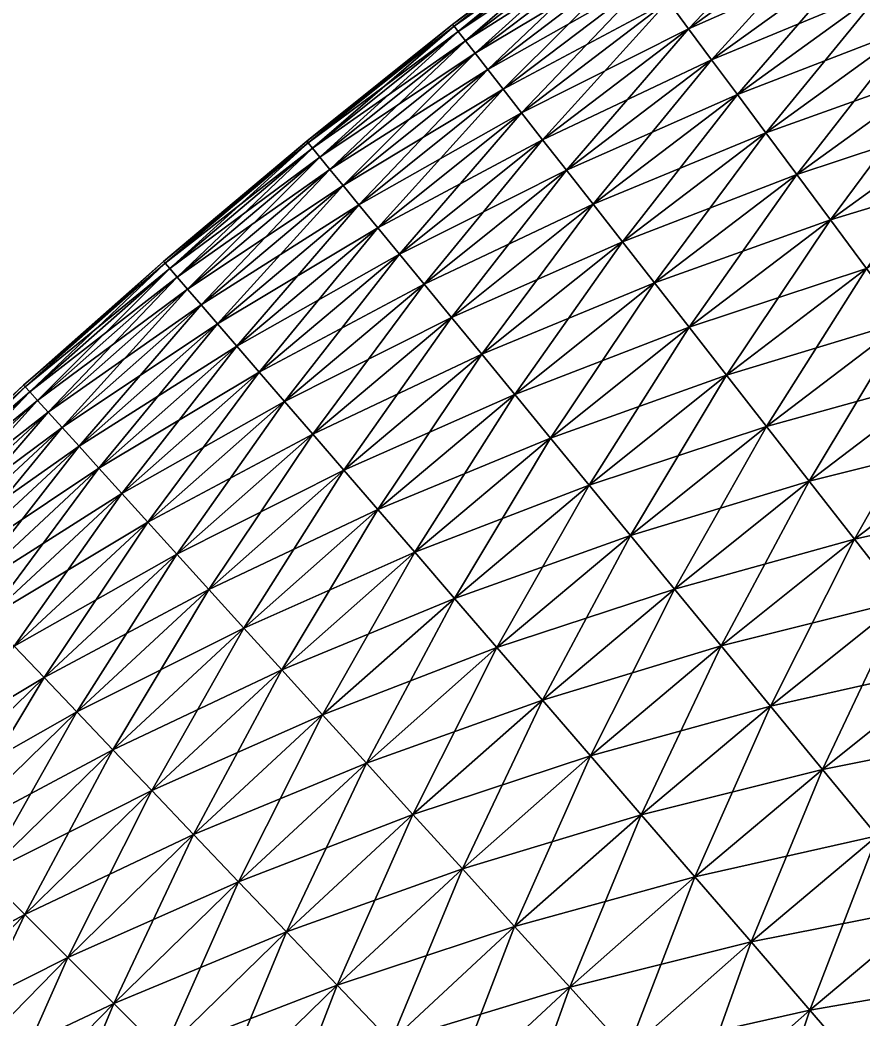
# Model space of a CAD drawing. Extents: x -1 to 0.97, y -0.99 to 0.99.
# Drawn here: x -0.6761 to -0.5668, y 0.6483 to 0.7779 of the extents above; entities that cross this region are included whole.
import ezdxf

# ---------------------------------------------------------------- set-up
doc = ezdxf.new("R2010")
doc.units = 0

msp = doc.modelspace()

# ---------------------------------------------------------------- linework, layer by layer
for points in [[(-0.58943, 0.77676, -0.19384), (-0.59207, 0.78032, -0.16987), (-0.57272, 0.79431, -0.16987)], [(-0.58943, 0.77676, -0.19384), (-0.57272, 0.79431, -0.16987), (-0.57017, 0.79068, -0.19384)], [(-0.62001, 0.77732, 0), (-0.60055, 0.79176, 0.02438), (-0.60073, 0.79199, 0)], [(-0.61983, 0.77709, -0.02438), (-0.62001, 0.77732, 0), (-0.60073, 0.79199, 0)], [(-0.62001, 0.77732, 0), (-0.61983, 0.77709, 0.02438), (-0.60055, 0.79176, 0.02438)], [(-0.61983, 0.77709, -0.02438), (-0.60073, 0.79199, 0), (-0.60055, 0.79176, -0.02438)], [(-0.61983, 0.77709, 0.02438), (-0.60002, 0.79104, 0.04875), (-0.60055, 0.79176, 0.02438)], [(-0.61928, 0.77638, -0.04875), (-0.61983, 0.77709, -0.02438), (-0.60055, 0.79176, -0.02438)], [(-0.61928, 0.77638, -0.04875), (-0.60055, 0.79176, -0.02438), (-0.60002, 0.79104, -0.04875)], [(-0.61983, 0.77709, 0.02438), (-0.61928, 0.77638, 0.04875), (-0.60002, 0.79104, 0.04875)], [(-0.61928, 0.77638, 0.04875), (-0.59913, 0.78984, 0.07309), (-0.60002, 0.79104, 0.04875)], [(-0.61836, 0.77521, -0.07309), (-0.61928, 0.77638, -0.04875), (-0.60002, 0.79104, -0.04875)], [(-0.61836, 0.77521, -0.07309), (-0.60002, 0.79104, -0.04875), (-0.59913, 0.78984, -0.07309)], [(-0.59207, 0.78032, 0.16987), (-0.58943, 0.77676, 0.19384), (-0.57017, 0.79068, 0.19384)], [(-0.58644, 0.77273, -0.2177), (-0.58943, 0.77676, -0.19384), (-0.57017, 0.79068, -0.19384)], [(-0.58943, 0.77676, 0.19384), (-0.56728, 0.78658, 0.2177), (-0.57017, 0.79068, 0.19384)], [(-0.58644, 0.77273, -0.2177), (-0.57017, 0.79068, -0.19384), (-0.56728, 0.78658, -0.2177)], [(-0.61928, 0.77638, 0.04875), (-0.61836, 0.77521, 0.07309), (-0.59913, 0.78984, 0.07309)], [(-0.61836, 0.77521, 0.07309), (-0.59789, 0.78817, 0.09739), (-0.59913, 0.78984, 0.07309)], [(-0.61708, 0.77357, -0.09739), (-0.61836, 0.77521, -0.07309), (-0.59913, 0.78984, -0.07309)], [(-0.61708, 0.77357, -0.09739), (-0.59913, 0.78984, -0.07309), (-0.59789, 0.78817, -0.09739)], [(-0.61836, 0.77521, 0.07309), (-0.61708, 0.77357, 0.09739), (-0.59789, 0.78817, 0.09739)], [(-0.61708, 0.77357, 0.09739), (-0.5963, 0.78603, 0.12163), (-0.59789, 0.78817, 0.09739)], [(-0.61544, 0.77147, -0.12163), (-0.61708, 0.77357, -0.09739), (-0.59789, 0.78817, -0.09739)], [(-0.61544, 0.77147, -0.12163), (-0.59789, 0.78817, -0.09739), (-0.5963, 0.78603, -0.12163)], [(-0.58943, 0.77676, 0.19384), (-0.58644, 0.77273, 0.2177), (-0.56728, 0.78658, 0.2177)], [(-0.5831, 0.76823, -0.24142), (-0.58644, 0.77273, -0.2177), (-0.56728, 0.78658, -0.2177)], [(-0.58644, 0.77273, 0.2177), (-0.56406, 0.782, 0.24142), (-0.56728, 0.78658, 0.2177)], [(-0.5831, 0.76823, -0.24142), (-0.56728, 0.78658, -0.2177), (-0.56406, 0.782, -0.24142)], [(-0.61708, 0.77357, 0.09739), (-0.61544, 0.77147, 0.12163), (-0.5963, 0.78603, 0.12163)], [(-0.61544, 0.77147, 0.12163), (-0.59436, 0.78341, 0.14579), (-0.5963, 0.78603, 0.12163)], [(-0.61344, 0.7689, -0.14579), (-0.61544, 0.77147, -0.12163), (-0.5963, 0.78603, -0.12163)], [(-0.61344, 0.7689, -0.14579), (-0.5963, 0.78603, -0.12163), (-0.59436, 0.78341, -0.14579)], [(-0.61544, 0.77147, 0.12163), (-0.61344, 0.7689, 0.14579), (-0.59436, 0.78341, 0.14579)], [(-0.61344, 0.7689, 0.14579), (-0.59207, 0.78032, 0.16987), (-0.59436, 0.78341, 0.14579)], [(-0.61107, 0.76586, -0.16987), (-0.61344, 0.7689, -0.14579), (-0.59436, 0.78341, -0.14579)], [(-0.61107, 0.76586, -0.16987), (-0.59436, 0.78341, -0.14579), (-0.59207, 0.78032, -0.16987)], [(-0.58644, 0.77273, 0.2177), (-0.5831, 0.76823, 0.24142), (-0.56406, 0.782, 0.24142)], [(-0.57942, 0.76327, -0.265), (-0.5831, 0.76823, -0.24142), (-0.56406, 0.782, -0.24142)], [(-0.5831, 0.76823, 0.24142), (-0.5605, 0.77695, 0.265), (-0.56406, 0.782, 0.24142)], [(-0.57942, 0.76327, -0.265), (-0.56406, 0.782, -0.24142), (-0.5605, 0.77695, -0.265)], [(-0.61344, 0.7689, 0.14579), (-0.61107, 0.76586, 0.16987), (-0.59207, 0.78032, 0.16987)], [(-0.61107, 0.76586, 0.16987), (-0.58943, 0.77676, 0.19384), (-0.59207, 0.78032, 0.16987)], [(-0.60834, 0.76237, -0.19384), (-0.61107, 0.76586, -0.16987), (-0.59207, 0.78032, -0.16987)], [(-0.60834, 0.76237, -0.19384), (-0.59207, 0.78032, -0.16987), (-0.58943, 0.77676, -0.19384)], [(-0.63893, 0.76218, 0), (-0.61983, 0.77709, 0.02438), (-0.62001, 0.77732, 0)], [(-0.63874, 0.76195, -0.02438), (-0.63893, 0.76218, 0), (-0.62001, 0.77732, 0)], [(-0.63893, 0.76218, 0), (-0.63874, 0.76195, 0.02438), (-0.61983, 0.77709, 0.02438)], [(-0.63874, 0.76195, -0.02438), (-0.62001, 0.77732, 0), (-0.61983, 0.77709, -0.02438)], [(-0.63874, 0.76195, 0.02438), (-0.61928, 0.77638, 0.04875), (-0.61983, 0.77709, 0.02438)], [(-0.63817, 0.76126, -0.04875), (-0.63874, 0.76195, -0.02438), (-0.61983, 0.77709, -0.02438)], [(-0.63874, 0.76195, 0.02438), (-0.63817, 0.76126, 0.04875), (-0.61928, 0.77638, 0.04875)], [(-0.63817, 0.76126, -0.04875), (-0.61983, 0.77709, -0.02438), (-0.61928, 0.77638, -0.04875)], [(-0.63817, 0.76126, 0.04875), (-0.61836, 0.77521, 0.07309), (-0.61928, 0.77638, 0.04875)], [(-0.63723, 0.76011, -0.07309), (-0.63817, 0.76126, -0.04875), (-0.61928, 0.77638, -0.04875)], [(-0.63723, 0.76011, -0.07309), (-0.61928, 0.77638, -0.04875), (-0.61836, 0.77521, -0.07309)], [(-0.61107, 0.76586, 0.16987), (-0.60834, 0.76237, 0.19384), (-0.58943, 0.77676, 0.19384)], [(-0.60525, 0.75841, -0.2177), (-0.60834, 0.76237, -0.19384), (-0.58943, 0.77676, -0.19384)], [(-0.60834, 0.76237, 0.19384), (-0.58644, 0.77273, 0.2177), (-0.58943, 0.77676, 0.19384)], [(-0.60525, 0.75841, -0.2177), (-0.58943, 0.77676, -0.19384), (-0.58644, 0.77273, -0.2177)], [(-0.5831, 0.76823, 0.24142), (-0.57942, 0.76327, 0.265), (-0.5605, 0.77695, 0.265)], [(-0.5754, 0.75785, -0.28842), (-0.57942, 0.76327, -0.265), (-0.5605, 0.77695, -0.265)], [(-0.57942, 0.76327, 0.265), (-0.55661, 0.77143, 0.28842), (-0.5605, 0.77695, 0.265)], [(-0.5754, 0.75785, -0.28842), (-0.5605, 0.77695, -0.265), (-0.55661, 0.77143, -0.28842)], [(-0.63817, 0.76126, 0.04875), (-0.63723, 0.76011, 0.07309), (-0.61836, 0.77521, 0.07309)], [(-0.63723, 0.76011, 0.07309), (-0.61708, 0.77357, 0.09739), (-0.61836, 0.77521, 0.07309)], [(-0.63591, 0.7585, -0.09739), (-0.63723, 0.76011, -0.07309), (-0.61836, 0.77521, -0.07309)], [(-0.63591, 0.7585, -0.09739), (-0.61836, 0.77521, -0.07309), (-0.61708, 0.77357, -0.09739)], [(-0.63723, 0.76011, 0.07309), (-0.63591, 0.7585, 0.09739), (-0.61708, 0.77357, 0.09739)], [(-0.63591, 0.7585, 0.09739), (-0.61544, 0.77147, 0.12163), (-0.61708, 0.77357, 0.09739)], [(-0.63422, 0.75644, -0.12163), (-0.63591, 0.7585, -0.09739), (-0.61708, 0.77357, -0.09739)], [(-0.63422, 0.75644, -0.12163), (-0.61708, 0.77357, -0.09739), (-0.61544, 0.77147, -0.12163)], [(-0.60834, 0.76237, 0.19384), (-0.60525, 0.75841, 0.2177), (-0.58644, 0.77273, 0.2177)], [(-0.60181, 0.754, -0.24142), (-0.60525, 0.75841, -0.2177), (-0.58644, 0.77273, -0.2177)], [(-0.60525, 0.75841, 0.2177), (-0.5831, 0.76823, 0.24142), (-0.58644, 0.77273, 0.2177)], [(-0.60181, 0.754, -0.24142), (-0.58644, 0.77273, -0.2177), (-0.5831, 0.76823, -0.24142)], [(-0.63591, 0.7585, 0.09739), (-0.63422, 0.75644, 0.12163), (-0.61544, 0.77147, 0.12163)], [(-0.63422, 0.75644, 0.12163), (-0.61344, 0.7689, 0.14579), (-0.61544, 0.77147, 0.12163)], [(-0.63215, 0.75392, -0.14579), (-0.63422, 0.75644, -0.12163), (-0.61544, 0.77147, -0.12163)], [(-0.63215, 0.75392, -0.14579), (-0.61544, 0.77147, -0.12163), (-0.61344, 0.7689, -0.14579)], [(-0.57942, 0.76327, 0.265), (-0.5754, 0.75785, 0.28842), (-0.55661, 0.77143, 0.28842)], [(-0.57104, 0.75197, -0.31167), (-0.5754, 0.75785, -0.28842), (-0.55661, 0.77143, -0.28842)], [(-0.5754, 0.75785, 0.28842), (-0.5524, 0.76545, 0.31167), (-0.55661, 0.77143, 0.28842)], [(-0.57104, 0.75197, -0.31167), (-0.55661, 0.77143, -0.28842), (-0.5524, 0.76545, -0.31167)], [(-0.63422, 0.75644, 0.12163), (-0.63215, 0.75392, 0.14579), (-0.61344, 0.7689, 0.14579)], [(-0.63215, 0.75392, 0.14579), (-0.61107, 0.76586, 0.16987), (-0.61344, 0.7689, 0.14579)], [(-0.62971, 0.75095, -0.16987), (-0.63215, 0.75392, -0.14579), (-0.61344, 0.7689, -0.14579)], [(-0.62971, 0.75095, -0.16987), (-0.61344, 0.7689, -0.14579), (-0.61107, 0.76586, -0.16987)], [(-0.60525, 0.75841, 0.2177), (-0.60181, 0.754, 0.24142), (-0.5831, 0.76823, 0.24142)], [(-0.59801, 0.74913, -0.265), (-0.60181, 0.754, -0.24142), (-0.5831, 0.76823, -0.24142)], [(-0.60181, 0.754, 0.24142), (-0.57942, 0.76327, 0.265), (-0.5831, 0.76823, 0.24142)], [(-0.59801, 0.74913, -0.265), (-0.5831, 0.76823, -0.24142), (-0.57942, 0.76327, -0.265)], [(-0.63215, 0.75392, 0.14579), (-0.62971, 0.75095, 0.16987), (-0.61107, 0.76586, 0.16987)], [(-0.62971, 0.75095, 0.16987), (-0.60834, 0.76237, 0.19384), (-0.61107, 0.76586, 0.16987)], [(-0.62689, 0.74752, -0.19384), (-0.62971, 0.75095, -0.16987), (-0.61107, 0.76586, -0.16987)], [(-0.62689, 0.74752, -0.19384), (-0.61107, 0.76586, -0.16987), (-0.60834, 0.76237, -0.19384)], [(-0.5754, 0.75785, 0.28842), (-0.57104, 0.75197, 0.31167), (-0.5524, 0.76545, 0.31167)], [(-0.56635, 0.74564, -0.33473), (-0.57104, 0.75197, -0.31167), (-0.5524, 0.76545, -0.31167)], [(-0.57104, 0.75197, 0.31167), (-0.54786, 0.75901, 0.33473), (-0.5524, 0.76545, 0.31167)], [(-0.60181, 0.754, 0.24142), (-0.59801, 0.74913, 0.265), (-0.57942, 0.76327, 0.265)], [(-0.59386, 0.74381, -0.28842), (-0.59801, 0.74913, -0.265), (-0.57942, 0.76327, -0.265)], [(-0.59801, 0.74913, 0.265), (-0.5754, 0.75785, 0.28842), (-0.57942, 0.76327, 0.265)], [(-0.59386, 0.74381, -0.28842), (-0.57942, 0.76327, -0.265), (-0.5754, 0.75785, -0.28842)], [(-0.65747, 0.74658, 0), (-0.63874, 0.76195, 0.02438), (-0.63893, 0.76218, 0)], [(-0.65727, 0.74636, -0.02438), (-0.65747, 0.74658, 0), (-0.63893, 0.76218, 0)], [(-0.65747, 0.74658, 0), (-0.65727, 0.74636, 0.02438), (-0.63874, 0.76195, 0.02438)], [(-0.65727, 0.74636, -0.02438), (-0.63893, 0.76218, 0), (-0.63874, 0.76195, -0.02438)], [(-0.65727, 0.74636, 0.02438), (-0.63817, 0.76126, 0.04875), (-0.63874, 0.76195, 0.02438)], [(-0.65669, 0.74568, -0.04875), (-0.65727, 0.74636, -0.02438), (-0.63874, 0.76195, -0.02438)], [(-0.65669, 0.74568, -0.04875), (-0.63874, 0.76195, -0.02438), (-0.63817, 0.76126, -0.04875)], [(-0.62971, 0.75095, 0.16987), (-0.62689, 0.74752, 0.19384), (-0.60834, 0.76237, 0.19384)], [(-0.62371, 0.74364, -0.2177), (-0.62689, 0.74752, -0.19384), (-0.60834, 0.76237, -0.19384)], [(-0.62689, 0.74752, 0.19384), (-0.60525, 0.75841, 0.2177), (-0.60834, 0.76237, 0.19384)], [(-0.62371, 0.74364, -0.2177), (-0.60834, 0.76237, -0.19384), (-0.60525, 0.75841, -0.2177)], [(-0.65727, 0.74636, 0.02438), (-0.65669, 0.74568, 0.04875), (-0.63817, 0.76126, 0.04875)], [(-0.65669, 0.74568, 0.04875), (-0.63723, 0.76011, 0.07309), (-0.63817, 0.76126, 0.04875)], [(-0.65572, 0.74455, -0.07309), (-0.65669, 0.74568, -0.04875), (-0.63817, 0.76126, -0.04875)], [(-0.65572, 0.74455, -0.07309), (-0.63817, 0.76126, -0.04875), (-0.63723, 0.76011, -0.07309)], [(-0.65669, 0.74568, 0.04875), (-0.65572, 0.74455, 0.07309), (-0.63723, 0.76011, 0.07309)], [(-0.65572, 0.74455, 0.07309), (-0.63591, 0.7585, 0.09739), (-0.63723, 0.76011, 0.07309)], [(-0.65436, 0.74298, -0.09739), (-0.65572, 0.74455, -0.07309), (-0.63723, 0.76011, -0.07309)], [(-0.65436, 0.74298, -0.09739), (-0.63723, 0.76011, -0.07309), (-0.63591, 0.7585, -0.09739)], [(-0.65572, 0.74455, 0.07309), (-0.65436, 0.74298, 0.09739), (-0.63591, 0.7585, 0.09739)], [(-0.65436, 0.74298, 0.09739), (-0.63422, 0.75644, 0.12163), (-0.63591, 0.7585, 0.09739)], [(-0.65262, 0.74096, -0.12163), (-0.65436, 0.74298, -0.09739), (-0.63591, 0.7585, -0.09739)], [(-0.65262, 0.74096, -0.12163), (-0.63591, 0.7585, -0.09739), (-0.63422, 0.75644, -0.12163)], [(-0.62689, 0.74752, 0.19384), (-0.62371, 0.74364, 0.2177), (-0.60525, 0.75841, 0.2177)], [(-0.62016, 0.73931, -0.24142), (-0.62371, 0.74364, -0.2177), (-0.60525, 0.75841, -0.2177)], [(-0.62371, 0.74364, 0.2177), (-0.60181, 0.754, 0.24142), (-0.60525, 0.75841, 0.2177)], [(-0.62016, 0.73931, -0.24142), (-0.60525, 0.75841, -0.2177), (-0.60181, 0.754, -0.24142)], [(-0.57104, 0.75197, 0.31167), (-0.56635, 0.74564, 0.33473), (-0.54786, 0.75901, 0.33473)], [(-0.59801, 0.74913, 0.265), (-0.59386, 0.74381, 0.28842), (-0.5754, 0.75785, 0.28842)], [(-0.58935, 0.73804, -0.31167), (-0.59386, 0.74381, -0.28842), (-0.5754, 0.75785, -0.28842)], [(-0.59386, 0.74381, 0.28842), (-0.57104, 0.75197, 0.31167), (-0.5754, 0.75785, 0.28842)], [(-0.58935, 0.73804, -0.31167), (-0.5754, 0.75785, -0.28842), (-0.57104, 0.75197, -0.31167)], [(-0.65436, 0.74298, 0.09739), (-0.65262, 0.74096, 0.12163), (-0.63422, 0.75644, 0.12163)], [(-0.65262, 0.74096, 0.12163), (-0.63215, 0.75392, 0.14579), (-0.63422, 0.75644, 0.12163)], [(-0.65049, 0.73849, -0.14579), (-0.65262, 0.74096, -0.12163), (-0.63422, 0.75644, -0.12163)], [(-0.65049, 0.73849, -0.14579), (-0.63422, 0.75644, -0.12163), (-0.63215, 0.75392, -0.14579)], [(-0.65262, 0.74096, 0.12163), (-0.65049, 0.73849, 0.14579), (-0.63215, 0.75392, 0.14579)], [(-0.65049, 0.73849, 0.14579), (-0.62971, 0.75095, 0.16987), (-0.63215, 0.75392, 0.14579)], [(-0.64797, 0.73558, -0.16987), (-0.65049, 0.73849, -0.14579), (-0.63215, 0.75392, -0.14579)], [(-0.64797, 0.73558, -0.16987), (-0.63215, 0.75392, -0.14579), (-0.62971, 0.75095, -0.16987)], [(-0.62371, 0.74364, 0.2177), (-0.62016, 0.73931, 0.24142), (-0.60181, 0.754, 0.24142)], [(-0.61624, 0.73454, -0.265), (-0.62016, 0.73931, -0.24142), (-0.60181, 0.754, -0.24142)], [(-0.62016, 0.73931, 0.24142), (-0.59801, 0.74913, 0.265), (-0.60181, 0.754, 0.24142)], [(-0.61624, 0.73454, -0.265), (-0.60181, 0.754, -0.24142), (-0.59801, 0.74913, -0.265)], [(-0.59386, 0.74381, 0.28842), (-0.58935, 0.73804, 0.31167), (-0.57104, 0.75197, 0.31167)], [(-0.5845, 0.73183, -0.33473), (-0.58935, 0.73804, -0.31167), (-0.57104, 0.75197, -0.31167)], [(-0.58935, 0.73804, 0.31167), (-0.56635, 0.74564, 0.33473), (-0.57104, 0.75197, 0.31167)], [(-0.5845, 0.73183, -0.33473), (-0.57104, 0.75197, -0.31167), (-0.56635, 0.74564, -0.33473)], [(-0.65049, 0.73849, 0.14579), (-0.64797, 0.73558, 0.16987), (-0.62971, 0.75095, 0.16987)], [(-0.64797, 0.73558, 0.16987), (-0.62689, 0.74752, 0.19384), (-0.62971, 0.75095, 0.16987)], [(-0.64508, 0.73222, -0.19384), (-0.64797, 0.73558, -0.16987), (-0.62971, 0.75095, -0.16987)], [(-0.64508, 0.73222, -0.19384), (-0.62971, 0.75095, -0.16987), (-0.62689, 0.74752, -0.19384)], [(-0.62016, 0.73931, 0.24142), (-0.61624, 0.73454, 0.265), (-0.59801, 0.74913, 0.265)], [(-0.61196, 0.72932, -0.28842), (-0.61624, 0.73454, -0.265), (-0.59801, 0.74913, -0.265)], [(-0.61624, 0.73454, 0.265), (-0.59386, 0.74381, 0.28842), (-0.59801, 0.74913, 0.265)], [(-0.61196, 0.72932, -0.28842), (-0.59801, 0.74913, -0.265), (-0.59386, 0.74381, -0.28842)], [(-0.67562, 0.73053, 0), (-0.65727, 0.74636, 0.02438), (-0.65747, 0.74658, 0)], [(-0.67542, 0.73031, -0.02438), (-0.67562, 0.73053, 0), (-0.65747, 0.74658, 0)], [(-0.67562, 0.73053, 0), (-0.67542, 0.73031, 0.02438), (-0.65727, 0.74636, 0.02438)], [(-0.67542, 0.73031, -0.02438), (-0.65747, 0.74658, 0), (-0.65727, 0.74636, -0.02438)], [(-0.67542, 0.73031, 0.02438), (-0.65669, 0.74568, 0.04875), (-0.65727, 0.74636, 0.02438)], [(-0.67482, 0.72965, -0.04875), (-0.67542, 0.73031, -0.02438), (-0.65727, 0.74636, -0.02438)], [(-0.67482, 0.72965, -0.04875), (-0.65727, 0.74636, -0.02438), (-0.65669, 0.74568, -0.04875)], [(-0.64797, 0.73558, 0.16987), (-0.64508, 0.73222, 0.19384), (-0.62689, 0.74752, 0.19384)], [(-0.6418, 0.72842, -0.2177), (-0.64508, 0.73222, -0.19384), (-0.62689, 0.74752, -0.19384)], [(-0.64508, 0.73222, 0.19384), (-0.62371, 0.74364, 0.2177), (-0.62689, 0.74752, 0.19384)], [(-0.6418, 0.72842, -0.2177), (-0.62689, 0.74752, -0.19384), (-0.62371, 0.74364, -0.2177)], [(-0.67542, 0.73031, 0.02438), (-0.67482, 0.72965, 0.04875), (-0.65669, 0.74568, 0.04875)], [(-0.67482, 0.72965, 0.04875), (-0.65572, 0.74455, 0.07309), (-0.65669, 0.74568, 0.04875)], [(-0.67382, 0.72855, -0.07309), (-0.67482, 0.72965, -0.04875), (-0.65669, 0.74568, -0.04875)], [(-0.67382, 0.72855, -0.07309), (-0.65669, 0.74568, -0.04875), (-0.65572, 0.74455, -0.07309)], [(-0.58935, 0.73804, 0.31167), (-0.5845, 0.73183, 0.33473), (-0.56635, 0.74564, 0.33473)], [(-0.57931, 0.72517, -0.35759), (-0.5845, 0.73183, -0.33473), (-0.56635, 0.74564, -0.33473)], [(-0.5845, 0.73183, 0.33473), (-0.56132, 0.73886, 0.35759), (-0.56635, 0.74564, 0.33473)], [(-0.57931, 0.72517, -0.35759), (-0.56635, 0.74564, -0.33473), (-0.56132, 0.73886, -0.35759)], [(-0.67482, 0.72965, 0.04875), (-0.67382, 0.72855, 0.07309), (-0.65572, 0.74455, 0.07309)], [(-0.67382, 0.72855, 0.07309), (-0.65436, 0.74298, 0.09739), (-0.65572, 0.74455, 0.07309)], [(-0.67242, 0.72701, -0.09739), (-0.67382, 0.72855, -0.07309), (-0.65572, 0.74455, -0.07309)], [(-0.67242, 0.72701, -0.09739), (-0.65572, 0.74455, -0.07309), (-0.65436, 0.74298, -0.09739)], [(-0.61624, 0.73454, 0.265), (-0.61196, 0.72932, 0.28842), (-0.59386, 0.74381, 0.28842)], [(-0.60732, 0.72366, -0.31167), (-0.61196, 0.72932, -0.28842), (-0.59386, 0.74381, -0.28842)], [(-0.61196, 0.72932, 0.28842), (-0.58935, 0.73804, 0.31167), (-0.59386, 0.74381, 0.28842)], [(-0.60732, 0.72366, -0.31167), (-0.59386, 0.74381, -0.28842), (-0.58935, 0.73804, -0.31167)], [(-0.67382, 0.72855, 0.07309), (-0.67242, 0.72701, 0.09739), (-0.65436, 0.74298, 0.09739)], [(-0.67242, 0.72701, 0.09739), (-0.65262, 0.74096, 0.12163), (-0.65436, 0.74298, 0.09739)], [(-0.67063, 0.72503, -0.12163), (-0.67242, 0.72701, -0.09739), (-0.65436, 0.74298, -0.09739)], [(-0.67063, 0.72503, -0.12163), (-0.65436, 0.74298, -0.09739), (-0.65262, 0.74096, -0.12163)], [(-0.64508, 0.73222, 0.19384), (-0.6418, 0.72842, 0.2177), (-0.62371, 0.74364, 0.2177)], [(-0.63814, 0.72418, -0.24142), (-0.6418, 0.72842, -0.2177), (-0.62371, 0.74364, -0.2177)], [(-0.6418, 0.72842, 0.2177), (-0.62016, 0.73931, 0.24142), (-0.62371, 0.74364, 0.2177)], [(-0.63814, 0.72418, -0.24142), (-0.62371, 0.74364, -0.2177), (-0.62016, 0.73931, -0.24142)], [(-0.67242, 0.72701, 0.09739), (-0.67063, 0.72503, 0.12163), (-0.65262, 0.74096, 0.12163)], [(-0.67063, 0.72503, 0.12163), (-0.65049, 0.73849, 0.14579), (-0.65262, 0.74096, 0.12163)], [(-0.66844, 0.72261, -0.14579), (-0.67063, 0.72503, -0.12163), (-0.65262, 0.74096, -0.12163)], [(-0.66844, 0.72261, -0.14579), (-0.65262, 0.74096, -0.12163), (-0.65049, 0.73849, -0.14579)], [(-0.6418, 0.72842, 0.2177), (-0.63814, 0.72418, 0.24142), (-0.62016, 0.73931, 0.24142)], [(-0.63411, 0.7195, -0.265), (-0.63814, 0.72418, -0.24142), (-0.62016, 0.73931, -0.24142)], [(-0.63814, 0.72418, 0.24142), (-0.61624, 0.73454, 0.265), (-0.62016, 0.73931, 0.24142)], [(-0.63411, 0.7195, -0.265), (-0.62016, 0.73931, -0.24142), (-0.61624, 0.73454, -0.265)], [(-0.5845, 0.73183, 0.33473), (-0.57931, 0.72517, 0.35759), (-0.56132, 0.73886, 0.35759)], [(-0.57378, 0.71808, -0.38023), (-0.57931, 0.72517, -0.35759), (-0.56132, 0.73886, -0.35759)], [(-0.57931, 0.72517, 0.35759), (-0.55596, 0.73164, 0.38023), (-0.56132, 0.73886, 0.35759)], [(-0.57378, 0.71808, -0.38023), (-0.56132, 0.73886, -0.35759), (-0.55596, 0.73164, -0.38023)], [(-0.67063, 0.72503, 0.12163), (-0.66844, 0.72261, 0.14579), (-0.65049, 0.73849, 0.14579)], [(-0.66844, 0.72261, 0.14579), (-0.64797, 0.73558, 0.16987), (-0.65049, 0.73849, 0.14579)], [(-0.66586, 0.71976, -0.16987), (-0.66844, 0.72261, -0.14579), (-0.65049, 0.73849, -0.14579)], [(-0.66586, 0.71976, -0.16987), (-0.65049, 0.73849, -0.14579), (-0.64797, 0.73558, -0.16987)], [(-0.61196, 0.72932, 0.28842), (-0.60732, 0.72366, 0.31167), (-0.58935, 0.73804, 0.31167)], [(-0.60232, 0.71757, -0.33473), (-0.60732, 0.72366, -0.31167), (-0.58935, 0.73804, -0.31167)], [(-0.60732, 0.72366, 0.31167), (-0.5845, 0.73183, 0.33473), (-0.58935, 0.73804, 0.31167)], [(-0.60232, 0.71757, -0.33473), (-0.58935, 0.73804, -0.31167), (-0.5845, 0.73183, -0.33473)], [(-0.66844, 0.72261, 0.14579), (-0.66586, 0.71976, 0.16987), (-0.64797, 0.73558, 0.16987)], [(-0.66586, 0.71976, 0.16987), (-0.64508, 0.73222, 0.19384), (-0.64797, 0.73558, 0.16987)], [(-0.66288, 0.71648, -0.19384), (-0.66586, 0.71976, -0.16987), (-0.64797, 0.73558, -0.16987)], [(-0.66288, 0.71648, -0.19384), (-0.64797, 0.73558, -0.16987), (-0.64508, 0.73222, -0.19384)], [(-0.63814, 0.72418, 0.24142), (-0.63411, 0.7195, 0.265), (-0.61624, 0.73454, 0.265)], [(-0.6297, 0.71439, -0.28842), (-0.63411, 0.7195, -0.265), (-0.61624, 0.73454, -0.265)], [(-0.63411, 0.7195, 0.265), (-0.61196, 0.72932, 0.28842), (-0.61624, 0.73454, 0.265)], [(-0.6297, 0.71439, -0.28842), (-0.61624, 0.73454, -0.265), (-0.61196, 0.72932, -0.28842)], [(-0.66586, 0.71976, 0.16987), (-0.66288, 0.71648, 0.19384), (-0.64508, 0.73222, 0.19384)], [(-0.65951, 0.71276, -0.2177), (-0.66288, 0.71648, -0.19384), (-0.64508, 0.73222, -0.19384)], [(-0.66288, 0.71648, 0.19384), (-0.6418, 0.72842, 0.2177), (-0.64508, 0.73222, 0.19384)], [(-0.65951, 0.71276, -0.2177), (-0.64508, 0.73222, -0.19384), (-0.6418, 0.72842, -0.2177)], [(-0.60732, 0.72366, 0.31167), (-0.60232, 0.71757, 0.33473), (-0.5845, 0.73183, 0.33473)], [(-0.59696, 0.71105, -0.35759), (-0.60232, 0.71757, -0.33473), (-0.5845, 0.73183, -0.33473)], [(-0.60232, 0.71757, 0.33473), (-0.57931, 0.72517, 0.35759), (-0.5845, 0.73183, 0.33473)], [(-0.59696, 0.71105, -0.35759), (-0.5845, 0.73183, -0.33473), (-0.57931, 0.72517, -0.35759)], [(-0.57931, 0.72517, 0.35759), (-0.57378, 0.71808, 0.38023), (-0.55596, 0.73164, 0.38023)], [(-0.5679, 0.71055, -0.40265), (-0.57378, 0.71808, -0.38023), (-0.55596, 0.73164, -0.38023)], [(-0.57378, 0.71808, 0.38023), (-0.55028, 0.72397, 0.40265), (-0.55596, 0.73164, 0.38023)], [(-0.5679, 0.71055, -0.40265), (-0.55596, 0.73164, -0.38023), (-0.55028, 0.72397, -0.40265)], [(-0.69337, 0.71404, 0), (-0.67542, 0.73031, 0.02438), (-0.67562, 0.73053, 0)], [(-0.69317, 0.71383, -0.02438), (-0.69337, 0.71404, 0), (-0.67562, 0.73053, 0)], [(-0.69337, 0.71404, 0), (-0.69317, 0.71383, 0.02438), (-0.67542, 0.73031, 0.02438)], [(-0.69317, 0.71383, -0.02438), (-0.67562, 0.73053, 0), (-0.67542, 0.73031, -0.02438)], [(-0.69317, 0.71383, 0.02438), (-0.67482, 0.72965, 0.04875), (-0.67542, 0.73031, 0.02438)], [(-0.69255, 0.71318, -0.04875), (-0.69317, 0.71383, -0.02438), (-0.67542, 0.73031, -0.02438)], [(-0.69317, 0.71383, 0.02438), (-0.69255, 0.71318, 0.04875), (-0.67482, 0.72965, 0.04875)], [(-0.69255, 0.71318, -0.04875), (-0.67542, 0.73031, -0.02438), (-0.67482, 0.72965, -0.04875)], [(-0.69255, 0.71318, 0.04875), (-0.67382, 0.72855, 0.07309), (-0.67482, 0.72965, 0.04875)], [(-0.69153, 0.7121, -0.07309), (-0.69255, 0.71318, -0.04875), (-0.67482, 0.72965, -0.04875)], [(-0.69153, 0.7121, -0.07309), (-0.67482, 0.72965, -0.04875), (-0.67382, 0.72855, -0.07309)], [(-0.69255, 0.71318, 0.04875), (-0.69153, 0.7121, 0.07309), (-0.67382, 0.72855, 0.07309)], [(-0.69153, 0.7121, 0.07309), (-0.67242, 0.72701, 0.09739), (-0.67382, 0.72855, 0.07309)], [(-0.69009, 0.7106, -0.09739), (-0.69153, 0.7121, -0.07309), (-0.67382, 0.72855, -0.07309)], [(-0.69009, 0.7106, -0.09739), (-0.67382, 0.72855, -0.07309), (-0.67242, 0.72701, -0.09739)], [(-0.66288, 0.71648, 0.19384), (-0.65951, 0.71276, 0.2177), (-0.6418, 0.72842, 0.2177)], [(-0.65575, 0.70861, -0.24142), (-0.65951, 0.71276, -0.2177), (-0.6418, 0.72842, -0.2177)], [(-0.65951, 0.71276, 0.2177), (-0.63814, 0.72418, 0.24142), (-0.6418, 0.72842, 0.2177)], [(-0.65575, 0.70861, -0.24142), (-0.6418, 0.72842, -0.2177), (-0.63814, 0.72418, -0.24142)], [(-0.63411, 0.7195, 0.265), (-0.6297, 0.71439, 0.28842), (-0.61196, 0.72932, 0.28842)], [(-0.62492, 0.70885, -0.31167), (-0.6297, 0.71439, -0.28842), (-0.61196, 0.72932, -0.28842)], [(-0.6297, 0.71439, 0.28842), (-0.60732, 0.72366, 0.31167), (-0.61196, 0.72932, 0.28842)], [(-0.62492, 0.70885, -0.31167), (-0.61196, 0.72932, -0.28842), (-0.60732, 0.72366, -0.31167)], [(-0.69153, 0.7121, 0.07309), (-0.69009, 0.7106, 0.09739), (-0.67242, 0.72701, 0.09739)], [(-0.69009, 0.7106, 0.09739), (-0.67063, 0.72503, 0.12163), (-0.67242, 0.72701, 0.09739)], [(-0.68825, 0.70866, -0.12163), (-0.69009, 0.7106, -0.09739), (-0.67242, 0.72701, -0.09739)], [(-0.68825, 0.70866, -0.12163), (-0.67242, 0.72701, -0.09739), (-0.67063, 0.72503, -0.12163)], [(-0.69009, 0.7106, 0.09739), (-0.68825, 0.70866, 0.12163), (-0.67063, 0.72503, 0.12163)], [(-0.68825, 0.70866, 0.12163), (-0.66844, 0.72261, 0.14579), (-0.67063, 0.72503, 0.12163)], [(-0.686, 0.7063, -0.14579), (-0.68825, 0.70866, -0.12163), (-0.67063, 0.72503, -0.12163)], [(-0.686, 0.7063, -0.14579), (-0.67063, 0.72503, -0.12163), (-0.66844, 0.72261, -0.14579)], [(-0.60232, 0.71757, 0.33473), (-0.59696, 0.71105, 0.35759), (-0.57931, 0.72517, 0.35759)], [(-0.59125, 0.70409, -0.38023), (-0.59696, 0.71105, -0.35759), (-0.57931, 0.72517, -0.35759)], [(-0.59696, 0.71105, 0.35759), (-0.57378, 0.71808, 0.38023), (-0.57931, 0.72517, 0.35759)], [(-0.59125, 0.70409, -0.38023), (-0.57931, 0.72517, -0.35759), (-0.57378, 0.71808, -0.38023)], [(-0.65951, 0.71276, 0.2177), (-0.65575, 0.70861, 0.24142), (-0.63814, 0.72418, 0.24142)], [(-0.6516, 0.70403, -0.265), (-0.65575, 0.70861, -0.24142), (-0.63814, 0.72418, -0.24142)], [(-0.65575, 0.70861, 0.24142), (-0.63411, 0.7195, 0.265), (-0.63814, 0.72418, 0.24142)], [(-0.6516, 0.70403, -0.265), (-0.63814, 0.72418, -0.24142), (-0.63411, 0.7195, -0.265)], [(-0.6297, 0.71439, 0.28842), (-0.62492, 0.70885, 0.31167), (-0.60732, 0.72366, 0.31167)], [(-0.61977, 0.70288, -0.33473), (-0.62492, 0.70885, -0.31167), (-0.60732, 0.72366, -0.31167)], [(-0.62492, 0.70885, 0.31167), (-0.60232, 0.71757, 0.33473), (-0.60732, 0.72366, 0.31167)], [(-0.61977, 0.70288, -0.33473), (-0.60732, 0.72366, -0.31167), (-0.60232, 0.71757, -0.33473)], [(-0.57378, 0.71808, 0.38023), (-0.5679, 0.71055, 0.40265), (-0.55028, 0.72397, 0.40265)], [(-0.5617, 0.7026, -0.42482), (-0.5679, 0.71055, -0.40265), (-0.55028, 0.72397, -0.40265)], [(-0.5679, 0.71055, 0.40265), (-0.54426, 0.71586, 0.42482), (-0.55028, 0.72397, 0.40265)], [(-0.68825, 0.70866, 0.12163), (-0.686, 0.7063, 0.14579), (-0.66844, 0.72261, 0.14579)], [(-0.686, 0.7063, 0.14579), (-0.66586, 0.71976, 0.16987), (-0.66844, 0.72261, 0.14579)], [(-0.68335, 0.70352, -0.16987), (-0.686, 0.7063, -0.14579), (-0.66844, 0.72261, -0.14579)], [(-0.68335, 0.70352, -0.16987), (-0.66844, 0.72261, -0.14579), (-0.66586, 0.71976, -0.16987)], [(-0.686, 0.7063, 0.14579), (-0.68335, 0.70352, 0.16987), (-0.66586, 0.71976, 0.16987)], [(-0.68335, 0.70352, 0.16987), (-0.66288, 0.71648, 0.19384), (-0.66586, 0.71976, 0.16987)], [(-0.68029, 0.70031, -0.19384), (-0.68335, 0.70352, -0.16987), (-0.66586, 0.71976, -0.16987)], [(-0.68029, 0.70031, -0.19384), (-0.66586, 0.71976, -0.16987), (-0.66288, 0.71648, -0.19384)], [(-0.65575, 0.70861, 0.24142), (-0.6516, 0.70403, 0.265), (-0.63411, 0.7195, 0.265)], [(-0.64707, 0.69903, -0.28842), (-0.6516, 0.70403, -0.265), (-0.63411, 0.7195, -0.265)], [(-0.6516, 0.70403, 0.265), (-0.6297, 0.71439, 0.28842), (-0.63411, 0.7195, 0.265)], [(-0.64707, 0.69903, -0.28842), (-0.63411, 0.7195, -0.265), (-0.6297, 0.71439, -0.28842)], [(-0.59696, 0.71105, 0.35759), (-0.59125, 0.70409, 0.38023), (-0.57378, 0.71808, 0.38023)], [(-0.5852, 0.69671, -0.40265), (-0.59125, 0.70409, -0.38023), (-0.57378, 0.71808, -0.38023)], [(-0.59125, 0.70409, 0.38023), (-0.5679, 0.71055, 0.40265), (-0.57378, 0.71808, 0.38023)], [(-0.5852, 0.69671, -0.40265), (-0.57378, 0.71808, -0.38023), (-0.5679, 0.71055, -0.40265)], [(-0.62492, 0.70885, 0.31167), (-0.61977, 0.70288, 0.33473), (-0.60232, 0.71757, 0.33473)], [(-0.61426, 0.69649, -0.35759), (-0.61977, 0.70288, -0.33473), (-0.60232, 0.71757, -0.33473)], [(-0.61977, 0.70288, 0.33473), (-0.59696, 0.71105, 0.35759), (-0.60232, 0.71757, 0.33473)], [(-0.61426, 0.69649, -0.35759), (-0.60232, 0.71757, -0.33473), (-0.59696, 0.71105, -0.35759)], [(-0.68335, 0.70352, 0.16987), (-0.68029, 0.70031, 0.19384), (-0.66288, 0.71648, 0.19384)], [(-0.67683, 0.69667, -0.2177), (-0.68029, 0.70031, -0.19384), (-0.66288, 0.71648, -0.19384)], [(-0.68029, 0.70031, 0.19384), (-0.65951, 0.71276, 0.2177), (-0.66288, 0.71648, 0.19384)], [(-0.67683, 0.69667, -0.2177), (-0.66288, 0.71648, -0.19384), (-0.65951, 0.71276, -0.2177)], [(-0.5679, 0.71055, 0.40265), (-0.5617, 0.7026, 0.42482), (-0.54426, 0.71586, 0.42482)], [(-0.6516, 0.70403, 0.265), (-0.64707, 0.69903, 0.28842), (-0.6297, 0.71439, 0.28842)], [(-0.64216, 0.69361, -0.31167), (-0.64707, 0.69903, -0.28842), (-0.6297, 0.71439, -0.28842)], [(-0.64707, 0.69903, 0.28842), (-0.62492, 0.70885, 0.31167), (-0.6297, 0.71439, 0.28842)], [(-0.64216, 0.69361, -0.31167), (-0.6297, 0.71439, -0.28842), (-0.62492, 0.70885, -0.31167)], [(-0.68029, 0.70031, 0.19384), (-0.67683, 0.69667, 0.2177), (-0.65951, 0.71276, 0.2177)], [(-0.67297, 0.69261, -0.24142), (-0.67683, 0.69667, -0.2177), (-0.65951, 0.71276, -0.2177)], [(-0.67683, 0.69667, 0.2177), (-0.65575, 0.70861, 0.24142), (-0.65951, 0.71276, 0.2177)], [(-0.67297, 0.69261, -0.24142), (-0.65951, 0.71276, -0.2177), (-0.65575, 0.70861, -0.24142)], [(-0.61977, 0.70288, 0.33473), (-0.61426, 0.69649, 0.35759), (-0.59696, 0.71105, 0.35759)], [(-0.60838, 0.68968, -0.38023), (-0.61426, 0.69649, -0.35759), (-0.59696, 0.71105, -0.35759)], [(-0.61426, 0.69649, 0.35759), (-0.59125, 0.70409, 0.38023), (-0.59696, 0.71105, 0.35759)], [(-0.60838, 0.68968, -0.38023), (-0.59696, 0.71105, -0.35759), (-0.59125, 0.70409, -0.38023)], [(-0.59125, 0.70409, 0.38023), (-0.5852, 0.69671, 0.40265), (-0.5679, 0.71055, 0.40265)], [(-0.5788, 0.68891, -0.42482), (-0.5852, 0.69671, -0.40265), (-0.5679, 0.71055, -0.40265)], [(-0.5852, 0.69671, 0.40265), (-0.5617, 0.7026, 0.42482), (-0.5679, 0.71055, 0.40265)], [(-0.5788, 0.68891, -0.42482), (-0.5679, 0.71055, -0.40265), (-0.5617, 0.7026, -0.42482)], [(-0.64707, 0.69903, 0.28842), (-0.64216, 0.69361, 0.31167), (-0.62492, 0.70885, 0.31167)], [(-0.63686, 0.68777, -0.33473), (-0.64216, 0.69361, -0.31167), (-0.62492, 0.70885, -0.31167)], [(-0.64216, 0.69361, 0.31167), (-0.61977, 0.70288, 0.33473), (-0.62492, 0.70885, 0.31167)], [(-0.63686, 0.68777, -0.33473), (-0.62492, 0.70885, -0.31167), (-0.61977, 0.70288, -0.33473)], [(-0.67683, 0.69667, 0.2177), (-0.67297, 0.69261, 0.24142), (-0.65575, 0.70861, 0.24142)], [(-0.66871, 0.68814, -0.265), (-0.67297, 0.69261, -0.24142), (-0.65575, 0.70861, -0.24142)], [(-0.67297, 0.69261, 0.24142), (-0.6516, 0.70403, 0.265), (-0.65575, 0.70861, 0.24142)], [(-0.66871, 0.68814, -0.265), (-0.65575, 0.70861, -0.24142), (-0.6516, 0.70403, -0.265)], [(-0.67297, 0.69261, 0.24142), (-0.66871, 0.68814, 0.265), (-0.6516, 0.70403, 0.265)], [(-0.66406, 0.68325, -0.28842), (-0.66871, 0.68814, -0.265), (-0.6516, 0.70403, -0.265)], [(-0.66871, 0.68814, 0.265), (-0.64707, 0.69903, 0.28842), (-0.6516, 0.70403, 0.265)], [(-0.66406, 0.68325, -0.28842), (-0.6516, 0.70403, -0.265), (-0.64707, 0.69903, -0.28842)], [(-0.61426, 0.69649, 0.35759), (-0.60838, 0.68968, 0.38023), (-0.59125, 0.70409, 0.38023)], [(-0.60215, 0.68245, -0.40265), (-0.60838, 0.68968, -0.38023), (-0.59125, 0.70409, -0.38023)], [(-0.60838, 0.68968, 0.38023), (-0.5852, 0.69671, 0.40265), (-0.59125, 0.70409, 0.38023)], [(-0.60215, 0.68245, -0.40265), (-0.59125, 0.70409, -0.38023), (-0.5852, 0.69671, -0.40265)], [(-0.64216, 0.69361, 0.31167), (-0.63686, 0.68777, 0.33473), (-0.61977, 0.70288, 0.33473)], [(-0.63119, 0.68152, -0.35759), (-0.63686, 0.68777, -0.33473), (-0.61977, 0.70288, -0.33473)], [(-0.63686, 0.68777, 0.33473), (-0.61426, 0.69649, 0.35759), (-0.61977, 0.70288, 0.33473)], [(-0.63119, 0.68152, -0.35759), (-0.61977, 0.70288, -0.33473), (-0.61426, 0.69649, -0.35759)], [(-0.5852, 0.69671, 0.40265), (-0.5788, 0.68891, 0.42482), (-0.5617, 0.7026, 0.42482)], [(-0.57205, 0.6807, -0.44673), (-0.5788, 0.68891, -0.42482), (-0.5617, 0.7026, -0.42482)], [(-0.5788, 0.68891, 0.42482), (-0.55516, 0.69422, 0.44673), (-0.5617, 0.7026, 0.42482)], [(-0.57205, 0.6807, -0.44673), (-0.5617, 0.7026, -0.42482), (-0.55516, 0.69422, -0.44673)], [(-0.66871, 0.68814, 0.265), (-0.66406, 0.68325, 0.28842), (-0.64707, 0.69903, 0.28842)], [(-0.65901, 0.67795, -0.31167), (-0.66406, 0.68325, -0.28842), (-0.64707, 0.69903, -0.28842)], [(-0.66406, 0.68325, 0.28842), (-0.64216, 0.69361, 0.31167), (-0.64707, 0.69903, 0.28842)], [(-0.65901, 0.67795, -0.31167), (-0.64707, 0.69903, -0.28842), (-0.64216, 0.69361, -0.31167)], [(-0.69375, 0.68016, 0.2177), (-0.67297, 0.69261, 0.24142), (-0.67683, 0.69667, 0.2177)], [(-0.68979, 0.6762, -0.24142), (-0.67683, 0.69667, -0.2177), (-0.67297, 0.69261, -0.24142)], [(-0.63686, 0.68777, 0.33473), (-0.63119, 0.68152, 0.35759), (-0.61426, 0.69649, 0.35759)], [(-0.62515, 0.67485, -0.38023), (-0.63119, 0.68152, -0.35759), (-0.61426, 0.69649, -0.35759)], [(-0.63119, 0.68152, 0.35759), (-0.60838, 0.68968, 0.38023), (-0.61426, 0.69649, 0.35759)], [(-0.62515, 0.67485, -0.38023), (-0.61426, 0.69649, -0.35759), (-0.60838, 0.68968, -0.38023)], [(-0.60838, 0.68968, 0.38023), (-0.60215, 0.68245, 0.40265), (-0.5852, 0.69671, 0.40265)], [(-0.59556, 0.67481, -0.42482), (-0.60215, 0.68245, -0.40265), (-0.5852, 0.69671, -0.40265)], [(-0.60215, 0.68245, 0.40265), (-0.5788, 0.68891, 0.42482), (-0.5852, 0.69671, 0.40265)], [(-0.59556, 0.67481, -0.42482), (-0.5852, 0.69671, -0.40265), (-0.5788, 0.68891, -0.42482)], [(-0.66406, 0.68325, 0.28842), (-0.65901, 0.67795, 0.31167), (-0.64216, 0.69361, 0.31167)], [(-0.65358, 0.67225, -0.33473), (-0.65901, 0.67795, -0.31167), (-0.64216, 0.69361, -0.31167)], [(-0.65901, 0.67795, 0.31167), (-0.63686, 0.68777, 0.33473), (-0.64216, 0.69361, 0.31167)], [(-0.65358, 0.67225, -0.33473), (-0.64216, 0.69361, -0.31167), (-0.63686, 0.68777, -0.33473)], [(-0.5788, 0.68891, 0.42482), (-0.57205, 0.6807, 0.44673), (-0.55516, 0.69422, 0.44673)], [(-0.56497, 0.67207, -0.46838), (-0.57205, 0.6807, -0.44673), (-0.55516, 0.69422, -0.44673)], [(-0.57205, 0.6807, 0.44673), (-0.54829, 0.68542, 0.46838), (-0.55516, 0.69422, 0.44673)], [(-0.69375, 0.68016, 0.2177), (-0.68979, 0.6762, 0.24142), (-0.67297, 0.69261, 0.24142)], [(-0.68543, 0.67183, -0.265), (-0.68979, 0.6762, -0.24142), (-0.67297, 0.69261, -0.24142)], [(-0.68979, 0.6762, 0.24142), (-0.66871, 0.68814, 0.265), (-0.67297, 0.69261, 0.24142)], [(-0.68543, 0.67183, -0.265), (-0.67297, 0.69261, -0.24142), (-0.66871, 0.68814, -0.265)], [(-0.63119, 0.68152, 0.35759), (-0.62515, 0.67485, 0.38023), (-0.60838, 0.68968, 0.38023)], [(-0.61874, 0.66778, -0.40265), (-0.62515, 0.67485, -0.38023), (-0.60838, 0.68968, -0.38023)], [(-0.62515, 0.67485, 0.38023), (-0.60215, 0.68245, 0.40265), (-0.60838, 0.68968, 0.38023)], [(-0.61874, 0.66778, -0.40265), (-0.60838, 0.68968, -0.38023), (-0.60215, 0.68245, -0.40265)], [(-0.68979, 0.6762, 0.24142), (-0.68543, 0.67183, 0.265), (-0.66871, 0.68814, 0.265)], [(-0.68065, 0.66706, -0.28842), (-0.68543, 0.67183, -0.265), (-0.66871, 0.68814, -0.265)], [(-0.68543, 0.67183, 0.265), (-0.66406, 0.68325, 0.28842), (-0.66871, 0.68814, 0.265)], [(-0.68065, 0.66706, -0.28842), (-0.66871, 0.68814, -0.265), (-0.66406, 0.68325, -0.28842)], [(-0.60215, 0.68245, 0.40265), (-0.59556, 0.67481, 0.42482), (-0.5788, 0.68891, 0.42482)], [(-0.58861, 0.66676, -0.44673), (-0.59556, 0.67481, -0.42482), (-0.5788, 0.68891, -0.42482)], [(-0.59556, 0.67481, 0.42482), (-0.57205, 0.6807, 0.44673), (-0.5788, 0.68891, 0.42482)], [(-0.58861, 0.66676, -0.44673), (-0.5788, 0.68891, -0.42482), (-0.57205, 0.6807, -0.44673)], [(-0.65901, 0.67795, 0.31167), (-0.65358, 0.67225, 0.33473), (-0.63686, 0.68777, 0.33473)], [(-0.64776, 0.66613, -0.35759), (-0.65358, 0.67225, -0.33473), (-0.63686, 0.68777, -0.33473)], [(-0.65358, 0.67225, 0.33473), (-0.63119, 0.68152, 0.35759), (-0.63686, 0.68777, 0.33473)], [(-0.64776, 0.66613, -0.35759), (-0.63686, 0.68777, -0.33473), (-0.63119, 0.68152, -0.35759)], [(-0.57205, 0.6807, 0.44673), (-0.56497, 0.67207, 0.46838), (-0.54829, 0.68542, 0.46838)], [(-0.68543, 0.67183, 0.265), (-0.68065, 0.66706, 0.28842), (-0.66406, 0.68325, 0.28842)], [(-0.67548, 0.66189, -0.31167), (-0.68065, 0.66706, -0.28842), (-0.66406, 0.68325, -0.28842)], [(-0.68065, 0.66706, 0.28842), (-0.65901, 0.67795, 0.31167), (-0.66406, 0.68325, 0.28842)], [(-0.67548, 0.66189, -0.31167), (-0.66406, 0.68325, -0.28842), (-0.65901, 0.67795, -0.31167)], [(-0.62515, 0.67485, 0.38023), (-0.61874, 0.66778, 0.40265), (-0.60215, 0.68245, 0.40265)], [(-0.61197, 0.6603, -0.42482), (-0.61874, 0.66778, -0.40265), (-0.60215, 0.68245, -0.40265)], [(-0.61874, 0.66778, 0.40265), (-0.59556, 0.67481, 0.42482), (-0.60215, 0.68245, 0.40265)], [(-0.61197, 0.6603, -0.42482), (-0.60215, 0.68245, -0.40265), (-0.59556, 0.67481, -0.42482)], [(-0.65358, 0.67225, 0.33473), (-0.64776, 0.66613, 0.35759), (-0.63119, 0.68152, 0.35759)], [(-0.64155, 0.65962, -0.38023), (-0.64776, 0.66613, -0.35759), (-0.63119, 0.68152, -0.35759)], [(-0.64776, 0.66613, 0.35759), (-0.62515, 0.67485, 0.38023), (-0.63119, 0.68152, 0.35759)], [(-0.64155, 0.65962, -0.38023), (-0.63119, 0.68152, -0.35759), (-0.62515, 0.67485, -0.38023)], [(-0.59556, 0.67481, 0.42482), (-0.58861, 0.66676, 0.44673), (-0.57205, 0.6807, 0.44673)], [(-0.58132, 0.65831, -0.46838), (-0.58861, 0.66676, -0.44673), (-0.57205, 0.6807, -0.44673)], [(-0.58861, 0.66676, 0.44673), (-0.56497, 0.67207, 0.46838), (-0.57205, 0.6807, 0.44673)], [(-0.58132, 0.65831, -0.46838), (-0.57205, 0.6807, -0.44673), (-0.56497, 0.67207, -0.46838)], [(-0.68065, 0.66706, 0.28842), (-0.67548, 0.66189, 0.31167), (-0.65901, 0.67795, 0.31167)], [(-0.66991, 0.65631, -0.33473), (-0.67548, 0.66189, -0.31167), (-0.65901, 0.67795, -0.31167)], [(-0.67548, 0.66189, 0.31167), (-0.65358, 0.67225, 0.33473), (-0.65901, 0.67795, 0.31167)], [(-0.66991, 0.65631, -0.33473), (-0.65901, 0.67795, -0.31167), (-0.65358, 0.67225, -0.33473)], [(-0.64776, 0.66613, 0.35759), (-0.64155, 0.65962, 0.38023), (-0.62515, 0.67485, 0.38023)], [(-0.63497, 0.6527, -0.40265), (-0.64155, 0.65962, -0.38023), (-0.62515, 0.67485, -0.38023)], [(-0.64155, 0.65962, 0.38023), (-0.61874, 0.66778, 0.40265), (-0.62515, 0.67485, 0.38023)], [(-0.63497, 0.6527, -0.40265), (-0.62515, 0.67485, -0.38023), (-0.61874, 0.66778, -0.40265)], [(-0.61874, 0.66778, 0.40265), (-0.61197, 0.6603, 0.42482), (-0.59556, 0.67481, 0.42482)], [(-0.60483, 0.65243, -0.44673), (-0.61197, 0.6603, -0.42482), (-0.59556, 0.67481, -0.42482)], [(-0.61197, 0.6603, 0.42482), (-0.58861, 0.66676, 0.44673), (-0.59556, 0.67481, 0.42482)], [(-0.60483, 0.65243, -0.44673), (-0.59556, 0.67481, -0.42482), (-0.58861, 0.66676, -0.44673)], [(-0.67548, 0.66189, 0.31167), (-0.66991, 0.65631, 0.33473), (-0.65358, 0.67225, 0.33473)], [(-0.66394, 0.65035, -0.35759), (-0.66991, 0.65631, -0.33473), (-0.65358, 0.67225, -0.33473)], [(-0.66991, 0.65631, 0.33473), (-0.64776, 0.66613, 0.35759), (-0.65358, 0.67225, 0.33473)], [(-0.66394, 0.65035, -0.35759), (-0.65358, 0.67225, -0.33473), (-0.64776, 0.66613, -0.35759)], [(-0.58861, 0.66676, 0.44673), (-0.58132, 0.65831, 0.46838), (-0.56497, 0.67207, 0.46838)], [(-0.57369, 0.64947, -0.48974), (-0.58132, 0.65831, -0.46838), (-0.56497, 0.67207, -0.46838)], [(-0.58132, 0.65831, 0.46838), (-0.55756, 0.66304, 0.48974), (-0.56497, 0.67207, 0.46838)], [(-0.57369, 0.64947, -0.48974), (-0.56497, 0.67207, -0.46838), (-0.55756, 0.66304, -0.48974)], [(-0.64155, 0.65962, 0.38023), (-0.63497, 0.6527, 0.40265), (-0.61874, 0.66778, 0.40265)], [(-0.62801, 0.64539, -0.42482), (-0.63497, 0.6527, -0.40265), (-0.61874, 0.66778, -0.40265)], [(-0.63497, 0.6527, 0.40265), (-0.61197, 0.6603, 0.42482), (-0.61874, 0.66778, 0.40265)], [(-0.62801, 0.64539, -0.42482), (-0.61874, 0.66778, -0.40265), (-0.61197, 0.6603, -0.42482)], [(-0.69685, 0.65047, 0.28842), (-0.67548, 0.66189, 0.31167), (-0.68065, 0.66706, 0.28842)], [(-0.69155, 0.64542, -0.31167), (-0.68065, 0.66706, -0.28842), (-0.67548, 0.66189, -0.31167)], [(-0.66991, 0.65631, 0.33473), (-0.66394, 0.65035, 0.35759), (-0.64776, 0.66613, 0.35759)], [(-0.65758, 0.64398, -0.38023), (-0.66394, 0.65035, -0.35759), (-0.64776, 0.66613, -0.35759)], [(-0.66394, 0.65035, 0.35759), (-0.64155, 0.65962, 0.38023), (-0.64776, 0.66613, 0.35759)], [(-0.65758, 0.64398, -0.38023), (-0.64776, 0.66613, -0.35759), (-0.64155, 0.65962, -0.38023)], [(-0.61197, 0.6603, 0.42482), (-0.60483, 0.65243, 0.44673), (-0.58861, 0.66676, 0.44673)], [(-0.59733, 0.64416, -0.46838), (-0.60483, 0.65243, -0.44673), (-0.58861, 0.66676, -0.44673)], [(-0.60483, 0.65243, 0.44673), (-0.58132, 0.65831, 0.46838), (-0.58861, 0.66676, 0.44673)], [(-0.59733, 0.64416, -0.46838), (-0.58861, 0.66676, -0.44673), (-0.58132, 0.65831, -0.46838)], [(-0.58132, 0.65831, 0.46838), (-0.57369, 0.64947, 0.48974), (-0.55756, 0.66304, 0.48974)], [(-0.56573, 0.64023, -0.51081), (-0.57369, 0.64947, -0.48974), (-0.55756, 0.66304, -0.48974)], [(-0.57369, 0.64947, 0.48974), (-0.54982, 0.65361, 0.51081), (-0.55756, 0.66304, 0.48974)], [(-0.69685, 0.65047, 0.28842), (-0.69155, 0.64542, 0.31167), (-0.67548, 0.66189, 0.31167)], [(-0.69155, 0.64542, 0.31167), (-0.66991, 0.65631, 0.33473), (-0.67548, 0.66189, 0.31167)], [(-0.68584, 0.63999, -0.33473), (-0.69155, 0.64542, -0.31167), (-0.67548, 0.66189, -0.31167)], [(-0.68584, 0.63999, -0.33473), (-0.67548, 0.66189, -0.31167), (-0.66991, 0.65631, -0.33473)], [(-0.66394, 0.65035, 0.35759), (-0.65758, 0.64398, 0.38023), (-0.64155, 0.65962, 0.38023)], [(-0.65083, 0.63723, -0.40265), (-0.65758, 0.64398, -0.38023), (-0.64155, 0.65962, -0.38023)], [(-0.65758, 0.64398, 0.38023), (-0.63497, 0.6527, 0.40265), (-0.64155, 0.65962, 0.38023)], [(-0.65083, 0.63723, -0.40265), (-0.64155, 0.65962, -0.38023), (-0.63497, 0.6527, -0.40265)], [(-0.63497, 0.6527, 0.40265), (-0.62801, 0.64539, 0.42482), (-0.61197, 0.6603, 0.42482)], [(-0.62068, 0.6377, -0.44673), (-0.62801, 0.64539, -0.42482), (-0.61197, 0.6603, -0.42482)], [(-0.62801, 0.64539, 0.42482), (-0.60483, 0.65243, 0.44673), (-0.61197, 0.6603, 0.42482)], [(-0.62068, 0.6377, -0.44673), (-0.61197, 0.6603, -0.42482), (-0.60483, 0.65243, -0.44673)], [(-0.60483, 0.65243, 0.44673), (-0.59733, 0.64416, 0.46838), (-0.58132, 0.65831, 0.46838)], [(-0.58949, 0.6355, -0.48974), (-0.59733, 0.64416, -0.46838), (-0.58132, 0.65831, -0.46838)], [(-0.59733, 0.64416, 0.46838), (-0.57369, 0.64947, 0.48974), (-0.58132, 0.65831, 0.46838)], [(-0.58949, 0.6355, -0.48974), (-0.58132, 0.65831, -0.46838), (-0.57369, 0.64947, -0.48974)], [(-0.69155, 0.64542, 0.31167), (-0.68584, 0.63999, 0.33473), (-0.66991, 0.65631, 0.33473)], [(-0.68584, 0.63999, 0.33473), (-0.66394, 0.65035, 0.35759), (-0.66991, 0.65631, 0.33473)], [(-0.67973, 0.63417, -0.35759), (-0.68584, 0.63999, -0.33473), (-0.66991, 0.65631, -0.33473)], [(-0.67973, 0.63417, -0.35759), (-0.66991, 0.65631, -0.33473), (-0.66394, 0.65035, -0.35759)], [(-0.57369, 0.64947, 0.48974), (-0.56573, 0.64023, 0.51081), (-0.54982, 0.65361, 0.51081)], [(-0.65758, 0.64398, 0.38023), (-0.65083, 0.63723, 0.40265), (-0.63497, 0.6527, 0.40265)], [(-0.64369, 0.6301, -0.42482), (-0.65083, 0.63723, -0.40265), (-0.63497, 0.6527, -0.40265)], [(-0.65083, 0.63723, 0.40265), (-0.62801, 0.64539, 0.42482), (-0.63497, 0.6527, 0.40265)], [(-0.64369, 0.6301, -0.42482), (-0.63497, 0.6527, -0.40265), (-0.62801, 0.64539, -0.42482)], [(-0.62801, 0.64539, 0.42482), (-0.62068, 0.6377, 0.44673), (-0.60483, 0.65243, 0.44673)], [(-0.61299, 0.62962, -0.46838), (-0.62068, 0.6377, -0.44673), (-0.60483, 0.65243, -0.44673)], [(-0.62068, 0.6377, 0.44673), (-0.59733, 0.64416, 0.46838), (-0.60483, 0.65243, 0.44673)], [(-0.61299, 0.62962, -0.46838), (-0.60483, 0.65243, -0.44673), (-0.59733, 0.64416, -0.46838)], [(-0.68584, 0.63999, 0.33473), (-0.67973, 0.63417, 0.35759), (-0.66394, 0.65035, 0.35759)], [(-0.67973, 0.63417, 0.35759), (-0.65758, 0.64398, 0.38023), (-0.66394, 0.65035, 0.35759)], [(-0.67321, 0.62796, -0.38023), (-0.67973, 0.63417, -0.35759), (-0.66394, 0.65035, -0.35759)], [(-0.67321, 0.62796, -0.38023), (-0.66394, 0.65035, -0.35759), (-0.65758, 0.64398, -0.38023)], [(-0.59733, 0.64416, 0.46838), (-0.58949, 0.6355, 0.48974), (-0.57369, 0.64947, 0.48974)], [(-0.5813, 0.62646, -0.51081), (-0.58949, 0.6355, -0.48974), (-0.57369, 0.64947, -0.48974)], [(-0.58949, 0.6355, 0.48974), (-0.56573, 0.64023, 0.51081), (-0.57369, 0.64947, 0.48974)], [(-0.5813, 0.62646, -0.51081), (-0.57369, 0.64947, -0.48974), (-0.56573, 0.64023, -0.51081)]]:
    msp.add_3dface(points)

doc.saveas('drawing.dxf')
